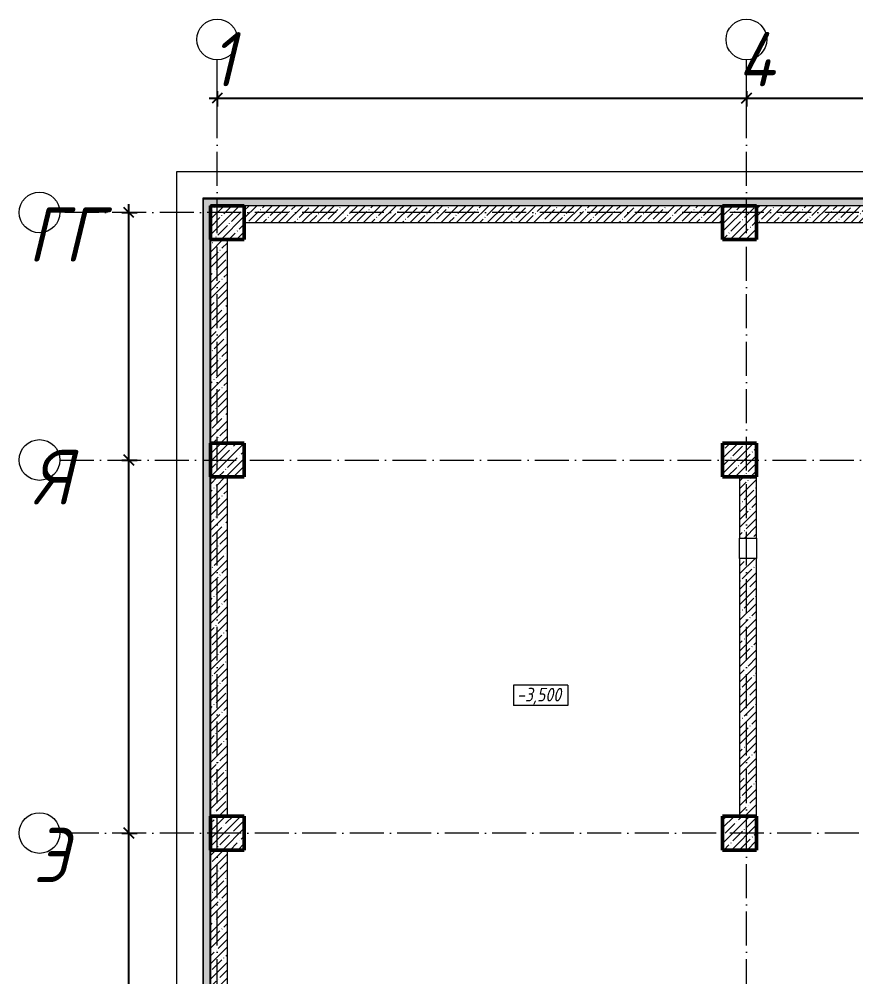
# Model space of a CAD drawing. Header units: millimetres. Extents: x -356862 to 418287, y 0 to 839748.
# Drawn here: x -356020 to -343688, y 495377 to 509497 of the extents above; entities that cross this region are included whole.
import ezdxf

# ---------------------------------------------------------------- set-up
doc = ezdxf.new("R2010")
doc.units = ezdxf.units.MM
doc.linetypes.add('50_200_ШТРИХ_1Т_ш5_п1_п1_', pattern=[700, 500, -100, 0, -100])
for name, color, linetype, lineweight in [('A-____-____-DIMS', 7, 'Continuous', 9), ('A-FLOR-____-OTLN', 7, 'Continuous', 9), ('A-WALL-____-MCUT', 7, 'Continuous', 13), ('A-WALL-____-MCUT-1', 7, 'Continuous', 9), ('A-WALL-____-MCUT-3', 7, 'Continuous', 9), ('A-WALL-____-OTLN', 7, 'Continuous', 9), ('A-WALL-____-PATT-1', 7, 'Continuous', 9), ('A-WALL-FNSH-MCUT-1', 7, 'Continuous', 9), ('G-____-____-DIMS', 7, 'Continuous', 9), ('S-COLS-____-MCUT', 7, 'Continuous', 50), ('S-COLS-____-OTLN', 7, 'Continuous', 9), ('S-GRID-____-IDEN', 7, 'Continuous', 9), ('S-GRID-____-OTLN-1', 7, '50_200_ШТРИХ_1Т_ш5_п1_п1_', 9)]:
    doc.layers.add(name, color=color, linetype=linetype, lineweight=lineweight)
doc.styles.add('ISOCPEUR_I', font='isocpeui.ttf', dxfattribs={"width": 0.9, "height": 2.5})
doc.styles.add('ISOCPEUR_I_2', font='isocpeui.ttf', dxfattribs={"width": 0.85, "height": 2.3})
doc.dimstyles.new('ISO-2_5_0_9К_БОЛЬШОЙ_ОСИ', dxfattribs={"dimscale": 304.8, "dimtxt": 248.995294, "dimasz": 0.492126, "dimexe": 0.393701, "dimexo": 0, "dimgap": 0, "dimtad": 1, "dimdec": 0, "dimzin": 0, "dimdsep": 46, "dimtxsty": 'ISOCPEUR_I', "dimblk1": 'OBLIQUE', "dimblk2": 'OBLIQUE', "dimsah": 1, "dimcen": 0.09, "dimdle": 0.393701, "dimazin": 0, "dimtfac": 1, "dimtdec": 4, "dimtix": 1, "dimtmove": 0, "dimatfit": 3, "dimfxl": 1, "dimtvp": 1, "dimtolj": 1, "dimtzin": 0, "dimarcsym": 2})
pattern_1 = [(45, (-350751.34, 459015.94), (-114.04925, 114.04925), []), (45, (-350637.3, 459015.94), (-114.04925, 114.04925), [201.612, -40.322, 3.353, -36.97])]
pattern_2 = [(0, (-350751.34, 459015.94), (120.968, 69.841), [80.645, -161.29]), (120, (-350751.34, 459015.94), (-120.96808, 69.84086), [80.645, -161.29]), (60, (-350751.34, 459015.94), (-8e-05, 139.68186), [0, -161.29, 80.645, 0])]

# ---------------------------------------------------------------- blocks, each defined once
blk = doc.blocks.new('BSC_Колонна _Прямоугольная - 500х500-V46-АР1_Кладочный план подвала в осях 1-64_А-ГГ')
at = {"layer": 'S-COLS-____-OTLN'}
h = blk.add_hatch(dxfattribs=at)
h.set_pattern_fill('FP_57', color=256, style=0, pattern_type=2)
h.set_pattern_definition([(45, (2200, -47481.04), (-114.04925, 114.04925), []), (45, (2314.05, -47481.04), (-114.04925, 114.04925), [201.613, -40.323, 3.353, -36.97])])
h.paths.add_polyline_path([(-250, -250), (250, -250), (250, 250), (-250, 250)], flags=0)
at = {"layer": 'S-COLS-____-MCUT'}
for p, q in [((250, 250), (-250, 250)), ((-250, 250), (-250, -250)), ((250, -250), (250, 250)), ((-250, -250), (250, -250))]:
    blk.add_line(p, q, dxfattribs=at)
blk = doc.blocks.new('BSC_Колонна _Прямоугольная - 500х500-V47-АР1_Кладочный план подвала в осях 1-64_А-ГГ')
at = {"layer": 'S-COLS-____-OTLN'}
h = blk.add_hatch(dxfattribs=at)
h.set_pattern_fill('FP_58', color=256, style=0, pattern_type=2)
h.set_pattern_definition([(45, (-5350, -47481.04), (-114.04925, 114.04925), []), (45, (-5235.95, -47481.04), (-114.04925, 114.04925), [201.613, -40.323, 3.353, -36.97])])
h.paths.add_polyline_path([(-250, -250), (250, -250), (250, 250), (-250, 250)], flags=0)
at = {"layer": 'S-COLS-____-MCUT'}
for p, q in [((250, 250), (-250, 250)), ((-250, 250), (-250, -250)), ((250, -250), (250, 250)), ((-250, -250), (250, -250))]:
    blk.add_line(p, q, dxfattribs=at)
blk = doc.blocks.new('BSC_Колонна _Прямоугольная - 500х500-V56-АР1_Кладочный план подвала в осях 1-64_А-ГГ')
at = {"layer": 'S-COLS-____-OTLN'}
h = blk.add_hatch(dxfattribs=at)
h.set_pattern_fill('FP_67', color=256, style=0, pattern_type=2)
h.set_pattern_definition([(45, (2200, -43981.04), (-114.04925, 114.04925), []), (45, (2314.05, -43981.04), (-114.04925, 114.04925), [201.613, -40.323, 3.353, -36.97])])
h.paths.add_polyline_path([(-250, -250), (250, -250), (250, 250), (-250, 250)], flags=0)
at = {"layer": 'S-COLS-____-MCUT'}
for p, q in [((250, 250), (-250, 250)), ((-250, 250), (-250, -250)), ((250, -250), (250, 250)), ((-250, -250), (250, -250))]:
    blk.add_line(p, q, dxfattribs=at)
blk = doc.blocks.new('BSC_Колонна _Прямоугольная - 500х500-V57-АР1_Кладочный план подвала в осях 1-64_А-ГГ')
at = {"layer": 'S-COLS-____-OTLN'}
h = blk.add_hatch(dxfattribs=at)
h.set_pattern_fill('FP_68', color=256, style=0, pattern_type=2)
h.set_pattern_definition([(45, (-5350, -43981.04), (-114.04925, 114.04925), []), (45, (-5235.95, -43981.04), (-114.04925, 114.04925), [201.613, -40.323, 3.353, -36.97])])
h.paths.add_polyline_path([(-250, -250), (250, -250), (250, 250), (-250, 250), (-250, -78)], flags=0)
at = {"layer": 'S-COLS-____-MCUT'}
for p, q in [((250, 250), (-250, 250)), ((-250, 250), (-250, -250)), ((250, -250), (250, 250)), ((-250, -250), (250, -250))]:
    blk.add_line(p, q, dxfattribs=at)
blk = doc.blocks.new('BSC_Колонна _Прямоугольная - 500х500-V109-АР1_Кладочный план подвала в осях 1-64_А-ГГ')
at = {"layer": 'S-COLS-____-OTLN'}
h = blk.add_hatch(dxfattribs=at)
h.set_pattern_fill('FP_121', color=256, style=0, pattern_type=2)
h.set_pattern_definition([(45, (2200, -38481.04), (-114.04925, 114.04925), []), (45, (2314.05, -38481.04), (-114.04925, 114.04925), [201.613, -40.323, 3.353, -36.97])])
h.paths.add_polyline_path([(-250, -250), (250, -250), (250, 250), (-250, 250)], flags=0)
at = {"layer": 'S-COLS-____-MCUT'}
for p, q in [((250, 250), (-250, 250)), ((-250, 250), (-250, -250)), ((250, -250), (250, 250)), ((-250, -250), (250, -250))]:
    blk.add_line(p, q, dxfattribs=at)
blk = doc.blocks.new('BSC_Колонна _Прямоугольная - 500х500-V110-АР1_Кладочный план подвала в осях 1-64_А-ГГ')
at = {"layer": 'S-COLS-____-OTLN'}
h = blk.add_hatch(dxfattribs=at)
h.set_pattern_fill('FP_122', color=256, style=0, pattern_type=2)
h.set_pattern_definition([(45, (-5350, -38481.04), (-114.04925, 114.04925), []), (45, (-5235.95, -38481.04), (-114.04925, 114.04925), [201.613, -40.323, 3.353, -36.97])])
h.paths.add_polyline_path([(-250, -250), (250, -250), (250, 250), (-250, 250)], flags=0)
at = {"layer": 'S-COLS-____-MCUT'}
for p, q in [((250, 250), (-250, 250)), ((-250, 250), (-250, -250)), ((250, -250), (250, 250)), ((-250, -250), (250, -250))]:
    blk.add_line(p, q, dxfattribs=at)
blk = doc.blocks.new('Ось сетки - Круг_Ø6_00__ISO-2_5_0_9K_-25732049-АР1_Кладочный план подвала в осях 1-64_А-ГГ')
at = {"layer": 'S-GRID-____-IDEN'}
blk.add_circle((0, 0), 3, dxfattribs=at)
blk = doc.blocks.new('_Oblique')
at = {"color": 0, "linetype": 'ByBlock', "lineweight": -2}
blk.add_line((-0.5, -0.5), (0.5, 0.5), dxfattribs=at)
blk = doc.blocks.new('*D8088')
at = {"layer": 'A-____-____-DIMS', "color": 0, "lineweight": -2, "transparency": 16777216}
for p, q in [((-354403, 494377), (-354403, 497617)), ((-354509, 497497), (-354283, 497497)), ((-354509, 494497), (-354283, 494497))]:
    blk.add_line(p, q, dxfattribs=at)
at = {"layer": 'Defpoints', "color": 0, "transparency": 16777216}
for p in [(-354509, 497497), (-354403, 497497), (-354509, 494497)]:
    blk.add_point(p, dxfattribs=at)
at = {"layer": 'A-____-____-DIMS', "color": 0, "lineweight": -2, "transparency": 16777216, "xscale": 150, "yscale": 150, "zscale": 150}
for p, rotation in [((-354403, 497497), 90), ((-354403, 494497), 270)]:
    blk.add_blockref('_Oblique', p, dxfattribs=dict(at, rotation=rotation))
at = {"layer": 'A-____-____-DIMS', "color": 0, "transparency": 16777216, "insert": (-354404, 495997), "char_height": 2.5, "width": 758.48, "attachment_point": 5, "rotation": 90, "style": 'ISOCPEUR_I'}
blk.add_mtext('\\A1;3000', dxfattribs=at)
blk = doc.blocks.new('*D8089')
at = {"layer": 'A-____-____-DIMS', "color": 0, "lineweight": -2, "transparency": 16777216}
for p, q in [((-354403, 497377), (-354403, 503117)), ((-354509, 502997), (-354283, 502997)), ((-354509, 497497), (-354283, 497497))]:
    blk.add_line(p, q, dxfattribs=at)
at = {"layer": 'Defpoints', "color": 0, "transparency": 16777216}
for p in [(-354509, 502997), (-354403, 502997), (-354509, 497497)]:
    blk.add_point(p, dxfattribs=at)
at = {"layer": 'A-____-____-DIMS', "color": 0, "lineweight": -2, "transparency": 16777216, "xscale": 150, "yscale": 150, "zscale": 150}
for p, rotation in [((-354403, 502997), 90), ((-354403, 497497), 270)]:
    blk.add_blockref('_Oblique', p, dxfattribs=dict(at, rotation=rotation))
at = {"layer": 'A-____-____-DIMS', "color": 0, "transparency": 16777216, "insert": (-354404, 500247), "char_height": 2.5, "width": 758.48, "attachment_point": 5, "rotation": 90, "style": 'ISOCPEUR_I'}
blk.add_mtext('\\A1;5500', dxfattribs=at)
blk = doc.blocks.new('*D8090')
at = {"layer": 'A-____-____-DIMS', "color": 0, "lineweight": -2, "transparency": 16777216}
for p, q in [((-354403, 502877), (-354403, 506767)), ((-354509, 506647), (-354283, 506647)), ((-354509, 502997), (-354283, 502997))]:
    blk.add_line(p, q, dxfattribs=at)
at = {"layer": 'Defpoints', "color": 0, "transparency": 16777216}
for p in [(-354509, 506647), (-354403, 506647), (-354509, 502997)]:
    blk.add_point(p, dxfattribs=at)
at = {"layer": 'A-____-____-DIMS', "color": 0, "lineweight": -2, "transparency": 16777216, "xscale": 150, "yscale": 150, "zscale": 150}
for p, rotation in [((-354403, 506647), 90), ((-354403, 502997), 270)]:
    blk.add_blockref('_Oblique', p, dxfattribs=dict(at, rotation=rotation))
at = {"layer": 'A-____-____-DIMS', "color": 0, "transparency": 16777216, "insert": (-354404, 504822), "char_height": 2.5, "width": 758.48, "attachment_point": 5, "rotation": 90, "style": 'ISOCPEUR_I'}
blk.add_mtext('\\A1;3650', dxfattribs=at)
blk = doc.blocks.new('*D8151')
at = {"layer": 'A-____-____-DIMS', "color": 0, "lineweight": -2, "transparency": 16777216}
for p, q in [((-353221, 508331), (-345181, 508331)), ((-353101, 508437), (-353101, 508211)), ((-345301, 508437), (-345301, 508211))]:
    blk.add_line(p, q, dxfattribs=at)
at = {"layer": 'Defpoints', "color": 0, "transparency": 16777216}
for p in [(-353101, 508437), (-345301, 508437), (-345301, 508331)]:
    blk.add_point(p, dxfattribs=at)
at = {"layer": 'A-____-____-DIMS', "color": 0, "lineweight": -2, "transparency": 16777216, "xscale": 150, "yscale": 150, "zscale": 150, "rotation": 180}
blk.add_blockref('_Oblique', (-353101, 508331), dxfattribs=at)
at = {"layer": 'A-____-____-DIMS', "color": 0, "lineweight": -2, "transparency": 16777216, "xscale": 150, "yscale": 150, "zscale": 150}
blk.add_blockref('_Oblique', (-345301, 508331), dxfattribs=at)
at = {"layer": 'A-____-____-DIMS', "color": 0, "transparency": 16777216, "insert": (-349201, 508332), "char_height": 2.5, "width": 758.48, "attachment_point": 5, "style": 'ISOCPEUR_I'}
blk.add_mtext('\\A1;7800', dxfattribs=at)
blk = doc.blocks.new('*D8152')
at = {"layer": 'A-____-____-DIMS', "color": 0, "lineweight": -2, "transparency": 16777216}
for p, q in [((-345421, 508331), (-340781, 508331)), ((-345301, 508437), (-345301, 508211)), ((-340901, 508437), (-340901, 508211))]:
    blk.add_line(p, q, dxfattribs=at)
at = {"layer": 'Defpoints', "color": 0, "transparency": 16777216}
for p in [(-345301, 508437), (-340901, 508437), (-340901, 508331)]:
    blk.add_point(p, dxfattribs=at)
at = {"layer": 'A-____-____-DIMS', "color": 0, "lineweight": -2, "transparency": 16777216, "xscale": 150, "yscale": 150, "zscale": 150, "rotation": 180}
blk.add_blockref('_Oblique', (-345301, 508331), dxfattribs=at)
at = {"layer": 'A-____-____-DIMS', "color": 0, "lineweight": -2, "transparency": 16777216, "xscale": 150, "yscale": 150, "zscale": 150}
blk.add_blockref('_Oblique', (-340901, 508331), dxfattribs=at)
at = {"layer": 'A-____-____-DIMS', "color": 0, "transparency": 16777216, "insert": (-343101, 508332), "char_height": 2.5, "width": 804.45, "attachment_point": 5, "style": 'ISOCPEUR_I'}
blk.add_mtext('\\A1;4400', dxfattribs=at)
blk = doc.blocks.new('Высотные отметки - 9_5х3_5_h_-17668430-АР1_Кладочный план подвала в осях 1-64_А-ГГ')
at = {"layer": 'G-____-____-DIMS'}
for p, q in [((-4, 3), (-4, 0)), ((4, 3), (-4, 3)), ((4, 3), (4, 0)), ((4, 0), (-4, 0))]:
    blk.add_line(p, q, dxfattribs=at)

msp = doc.modelspace()

# ---------------------------------------------------------------- hatches: boundary and pattern name
at = {"layer": 'A-WALL-____-PATT-1'}
h = msp.add_hatch(dxfattribs=at)
h.set_pattern_fill('FP_91', color=256, style=0, pattern_type=2)
h.set_pattern_definition(pattern_2)
h.paths.add_polyline_path([(-327201.3432, 506748.983), (-327199.3432, 506748.983), (-327199.3432, 506848.983), (-353303.3432, 506848.983), (-353303.3432, 506748.983), (-329556.6723, 506748.983)], flags=0)
h = msp.add_hatch(dxfattribs=at)
h.set_pattern_fill('FP_91', color=256, style=0, pattern_type=2)
h.set_pattern_definition(pattern_2)
h.paths.add_polyline_path([(-353203.3432, 456994.983), (-353203.3432, 506748.983), (-353303.3432, 506748.983), (-353303.3432, 456994.983)], flags=0)
h = msp.add_hatch(dxfattribs=at)
h.set_pattern_fill('FP_1', color=256, style=0, pattern_type=2)
h.set_pattern_definition(pattern_1)
h.paths.add_polyline_path([(-345651.3432, 506496.983), (-345651.3432, 506746.983), (-352701.3432, 506746.983), (-352701.3432, 506496.983), (-350766.7111, 506496.983)], flags=0)
h = msp.add_hatch(dxfattribs=at)
h.set_pattern_fill('FP_1', color=256, style=0, pattern_type=2)
h.set_pattern_definition(pattern_1)
h.paths.add_polyline_path([(-341151.3432, 506496.983), (-341151.3432, 506746.983), (-345151.3432, 506746.983), (-345151.3432, 506496.983), (-343696.6982, 506496.983)], flags=0)
h = msp.add_hatch(dxfattribs=at)
h.set_pattern_fill('FP_1', color=256, style=0, pattern_type=2)
h.set_pattern_definition(pattern_1)
h.paths.add_polyline_path([(-352951.3432, 503246.983), (-352951.3432, 506246.983), (-353201.3432, 506246.983), (-353201.3432, 503246.983)], flags=0)
h = msp.add_hatch(dxfattribs=at)
h.set_pattern_fill('FP_1', color=256, style=0, pattern_type=2)
h.set_pattern_definition(pattern_1)
h.paths.add_polyline_path([(-352951.3432, 497746.983), (-352951.3432, 502746.983), (-353201.3432, 502746.983), (-353201.3432, 497746.983)], flags=0)
h = msp.add_hatch(dxfattribs=at)
h.set_pattern_fill('FP_1', color=256, style=0, pattern_type=2)
h.set_pattern_definition(pattern_1)
h.paths.add_polyline_path([(-345151.3432, 497746.983), (-345151.3432, 501546.983), (-345401.3432, 501546.983), (-345401.3432, 497746.983)], flags=0)
h.paths.add_polyline_path([(-345401.3432, 501846.983), (-345151.3432, 501846.983), (-345151.3432, 502746.983), (-345401.3432, 502746.983)], flags=0)
h = msp.add_hatch(dxfattribs=at)
h.set_pattern_fill('FP_1', color=256, style=0, pattern_type=2)
h.set_pattern_definition(pattern_1)
h.paths.add_polyline_path([(-352951.3432, 494746.983), (-352951.3432, 497246.6355), (-353201.3432, 497246.6355), (-353201.3432, 494746.983)], flags=0)

# ---------------------------------------------------------------- linework, layer by layer
at = {"layer": 'A-FLOR-____-OTLN'}
for p, q in [((-326701.3432, 507246.983), (-353701.3432, 507246.983)), ((-353701.3432, 507246.983), (-353701.3432, 468546.983))]:
    msp.add_line(p, q, dxfattribs=at)
at = {"layer": 'A-WALL-____-MCUT'}
for p, q in [((-327091.3432, 506856.983), (-353311.3432, 506856.983)), ((-353311.3432, 506856.983), (-353311.3432, 456986.983)), ((-353303.3432, 506848.983), (-327099.3432, 506848.983)), ((-353303.3432, 456994.983), (-353303.3432, 506848.983))]:
    msp.add_line(p, q, dxfattribs=at)
at = {"layer": 'A-WALL-____-MCUT-1'}
for p, q in [((-345651.3432, 506746.983), (-352701.3432, 506746.983)), ((-341151.3432, 506746.983), (-345151.3432, 506746.983)), ((-352701.3432, 506496.983), (-345651.3432, 506496.983)), ((-345151.3432, 506496.983), (-341151.3432, 506496.983)), ((-353201.3432, 506246.983), (-353201.3432, 503246.983)), ((-352951.3432, 503246.983), (-352951.3432, 506246.983)), ((-353201.3432, 502746.983), (-353201.3432, 497746.983)), ((-352951.3432, 497746.983), (-352951.3432, 502746.983)), ((-345401.3432, 502746.983), (-345401.3432, 501846.983)), ((-345151.3432, 501846.983), (-345151.3432, 502746.983)), ((-345401.3432, 501846.983), (-345151.3432, 501846.983)), ((-345151.3432, 501546.983), (-345401.3432, 501546.983)), ((-345401.3432, 501546.983), (-345401.3432, 497746.983)), ((-345151.3432, 497746.983), (-345151.3432, 501546.983)), ((-352951.3432, 497246.6355), (-353201.3432, 497246.6355)), ((-353201.3432, 497246.6355), (-353201.3432, 494746.983)), ((-352951.3432, 494746.983), (-352951.3432, 497246.6355))]:
    msp.add_line(p, q, dxfattribs=at)
at = {"layer": 'A-WALL-____-MCUT-3'}
for p, q in [((-353203.3432, 506748.983), (-327199.3432, 506748.983)), ((-353203.3432, 457094.983), (-353203.3432, 506748.983))]:
    msp.add_line(p, q, dxfattribs=at)
at = {"layer": 'A-WALL-____-OTLN'}
for p, q in [((-345401.3432, 501546.983), (-345401.3432, 501846.983)), ((-345151.3432, 501846.983), (-345151.3432, 501546.983))]:
    msp.add_line(p, q, dxfattribs=at)
at = {"layer": 'A-WALL-FNSH-MCUT-1'}
for p, q in [((-345151.3432, 506746.983), (-345151.3432, 506746.983)), ((-353201.3432, 497246.6355), (-353201.3432, 497246.983))]:
    msp.add_line(p, q, dxfattribs=at)
at = {"layer": 'S-GRID-____-OTLN-1'}
for p, q in [((-353101.3432, 454533.3346), (-353101.3432, 508896.9006)), ((-345301.3432, 454533.3346), (-345301.3432, 508896.9006)), ((-324043.6041, 506646.983), (-355420.1134, 506646.983)), ((-355420.1134, 502996.983), (-324043.6041, 502996.983)), ((-324043.6041, 497496.983), (-355420.1134, 497496.983))]:
    msp.add_line(p, q, dxfattribs=at)

# ---------------------------------------------------------------- block references
at = {"layer": 'G-____-____-DIMS', "xscale": 99.99999999999993, "yscale": 99.99999999999993, "zscale": 99.99999999999993}
msp.add_blockref('Высотные отметки - 9_5х3_5_h_-17668430-АР1_Кладочный план подвала в осях 1-64_А-ГГ', (-348331.8729, 499376.3823), dxfattribs=at)
at = {"layer": 'S-COLS-____-OTLN'}
for name, p in [('BSC_Колонна _Прямоугольная - 500х500-V46-АР1_Кладочный план подвала в осях 1-64_А-ГГ', (-352951.3432, 506496.983)), ('BSC_Колонна _Прямоугольная - 500х500-V47-АР1_Кладочный план подвала в осях 1-64_А-ГГ', (-345401.3432, 506496.983)), ('BSC_Колонна _Прямоугольная - 500х500-V56-АР1_Кладочный план подвала в осях 1-64_А-ГГ', (-352951.3432, 502996.983)), ('BSC_Колонна _Прямоугольная - 500х500-V57-АР1_Кладочный план подвала в осях 1-64_А-ГГ', (-345401.3432, 502996.983)), ('BSC_Колонна _Прямоугольная - 500х500-V109-АР1_Кладочный план подвала в осях 1-64_А-ГГ', (-352951.3432, 497496.983)), ('BSC_Колонна _Прямоугольная - 500х500-V110-АР1_Кладочный план подвала в осях 1-64_А-ГГ', (-345401.3432, 497496.983))]:
    msp.add_blockref(name, p, dxfattribs=at)
at = {"layer": 'S-GRID-____-IDEN', "xscale": 99.99999999999993, "yscale": 99.99999999999993, "zscale": 99.99999999999993}
for p in [(-353101.3432, 509196.9006), (-345301.3432, 509196.9006)]:
    msp.add_blockref('Ось сетки - Круг_Ø6_00__ISO-2_5_0_9K_-25732049-АР1_Кладочный план подвала в осях 1-64_А-ГГ', p, dxfattribs=at)
for p, rotation in [((-355720.1134, 506646.983), 89.9999999999998), ((-355720.1134, 502996.983), 269.9999999999995), ((-355720.1134, 497496.983), 89.99999999999982)]:
    msp.add_blockref('Ось сетки - Круг_Ø6_00__ISO-2_5_0_9K_-25732049-АР1_Кладочный план подвала в осях 1-64_А-ГГ', p, dxfattribs=dict(at, rotation=rotation))

# ---------------------------------------------------------------- texts
at = {"layer": 'G-____-____-DIMS', "insert": (-348682.4467, 499637.6735), "char_height": 200, "width": 841.377075, "attachment_point": 1, "line_spacing_factor": 1.149209, "style": 'ISOCPEUR_I_2'}
msp.add_mtext('-3,500', dxfattribs=at)
at = {"layer": 'S-GRID-____-IDEN', "char_height": 800, "attachment_point": 1, "style": 'ISOCPEUR_I'}
for s, insert, width in [('\\fISOCPEUR|b0|i1|c204|p34|;\\W.9;4', (-345432.0216, 509305.6752), 223.670812), ('\\fISOCPEUR|b0|i1|c204|p34|;\\W.9;1', (-353199.1716, 509305.6752), 144.30375), ('ГГ', (-355887.1839, 506723.0588), 404.0505), ('\\fISOCPEUR|b0|i1|c204|p34|;\\W.9;Я', (-355818.0929, 503143.6154), 223.670812), ('\\fISOCPEUR|b0|i1|c204|p34|;\\W.9;Э', (-355812.9339, 497573.0588), 223.670812)]:
    msp.add_mtext(s, dxfattribs=dict(at, insert=insert, width=width))

# ---------------------------------------------------------------- dimensions: what is measured, and where the dimension line sits
at = {"layer": 'A-____-____-DIMS'}
for base, p1, p2, override, picture, middle in [((-345301.3432, 508330.7253), (-353101.3432, 508436.7913), (-345301.3432, 508436.7913), {"dimtxt": 400, "dimpost": '<>', "dimfxl": 7800}, '*D8151', (-349201.3432, 508331.9914)), ((-340901.3432, 508330.7253), (-345301.3432, 508436.7913), (-340901.3432, 508436.7913), {"dimtxt": 400, "dimpost": '<>', "dimfxl": 4400}, '*D8152', (-343101.3432, 508331.9753))]:
    dim = msp.add_linear_dim(base=base, p1=p1, p2=p2, dimstyle='ISO-2_5_0_9К_БОЛЬШОЙ_ОСИ', override=override, dxfattribs=at)
    dim.commit()
    dim.dimension.update_dxf_attribs({"geometry": picture, "text_midpoint": middle})
for base, p1, p2, override, picture, middle in [((-354402.7388, 506646.983), (-354508.8048, 502996.983), (-354508.8048, 506646.983), {"dimtxt": 400, "dimpost": '<>', "dimfxl": 3650}, '*D8090', (-354403.9888, 504821.983)), ((-354402.7388, 502996.983), (-354508.8048, 497496.983), (-354508.8048, 502996.983), {"dimtxt": 400, "dimpost": '<>', "dimfxl": 5500}, '*D8089', (-354403.9888, 500246.983)), ((-354402.7388, 497496.983), (-354508.8048, 494496.983), (-354508.8048, 497496.983), {"dimtxt": 400, "dimpost": '<>', "dimfxl": 3000}, '*D8088', (-354403.9888, 495996.983))]:
    dim = msp.add_linear_dim(base=base, p1=p1, p2=p2, angle=90, dimstyle='ISO-2_5_0_9К_БОЛЬШОЙ_ОСИ', override=override, dxfattribs=at)
    dim.commit()
    dim.dimension.update_dxf_attribs({"geometry": picture, "text_midpoint": middle})

doc.saveas('drawing.dxf')
